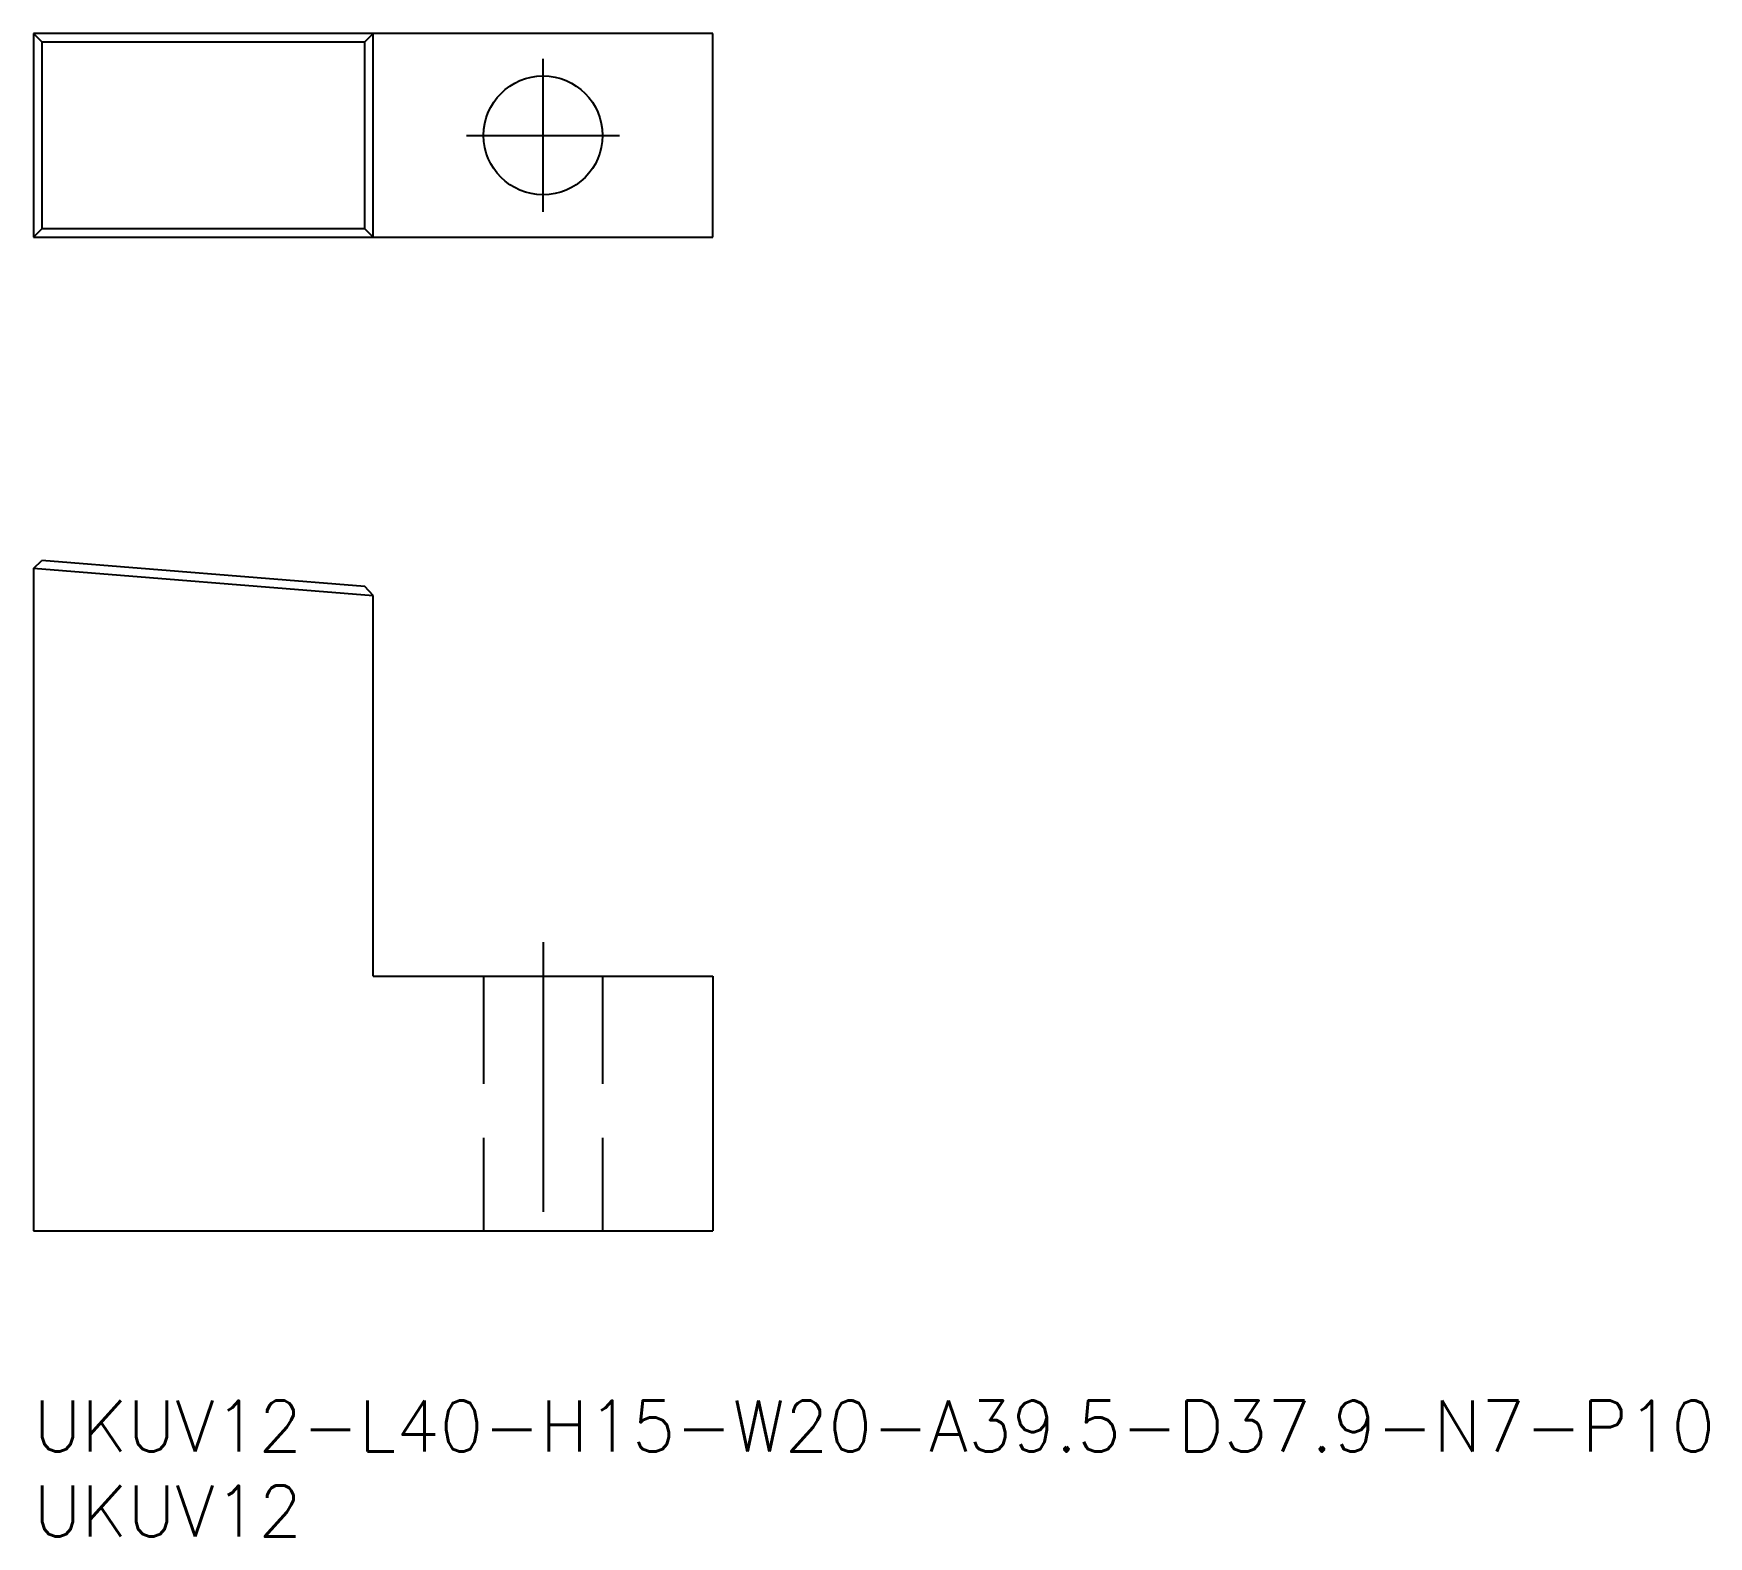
# Model space of a CAD drawing. Extents: x 0 to 98.6, y -8 to 80.5.
import ezdxf

# ---------------------------------------------------------------- set-up
doc = ezdxf.new("R2010")
doc.units = 0
doc.header["$LTSCALE"] = 0.5
doc.linetypes.add('CENTER', pattern=[50.8, 31.75, -6.35, 6.35, -6.35])
doc.linetypes.add('DASHED', pattern=[19.05, 12.7, -6.35])
for name, color, linetype in [('MSM_CENTER', 1, 'CENTER'), ('MSM_CONTINUOUS', 7, 'CONTINUOUS'), ('MSM_DASHED', 4, 'DASHED'), ('MSM_PART_NUMBER', 7, 'CONTINUOUS')]:
    doc.layers.add(name, color=color, linetype=linetype)
doc.styles.get("Standard").update_dxf_attribs({"font": 'txt.shx', "height": 3, "bigfont": 'bigfont.shx'})

# ---------------------------------------------------------------- blocks, each defined once
blk = doc.blocks.new('*U17')
at = {"layer": 'MSM_PART_NUMBER'}
blk.add_text('UKUV12-L40-H15-W20-A39.5-D37.9-N7-P10', height=3, dxfattribs=at).set_placement((0, -3))
blk = doc.blocks.new('*U18')
at = {"layer": 'MSM_PART_NUMBER'}
blk.add_text('UKUV12', height=3, dxfattribs=at).set_placement((0, -8))

msp = doc.modelspace()

# ---------------------------------------------------------------- linework, layer by layer
at = {"layer": 'MSM_CENTER'}
for p, q in [((30, 70), (30, 79)), ((25.5, 74.5), (34.5, 74.5)), ((30, 27), (30, 8))]:
    msp.add_line(p, q, dxfattribs=at)
at = {"layer": 'MSM_CONTINUOUS'}
for p, q in [((40, 80.5), (0, 80.5)), ((0, 80.5), (0, 68.5)), ((0.498, 80), (0, 80.498)), ((0.498, 80), (19.502, 80)), ((0.498, 80), (0.498, 69)), ((20, 80.498), (19.502, 80)), ((19.502, 69), (19.502, 80)), ((20, 68.5), (20, 80.5)), ((40, 68.5), (40, 80.5)), ((0, 68.502), (0.498, 69)), ((0, 68.5), (40, 68.5)), ((19.502, 69), (0.498, 69)), ((20, 68.502), (19.502, 69)), ((0, 49), (0.498, 49.46)), ((19.502, 47.94), (0.498, 49.46)), ((0, 49), (0, 10)), ((20, 47.398), (0, 48.998)), ((20, 47.4), (19.502, 47.94)), ((20, 25), (20, 47.4)), ((20, 25), (40, 25)), ((40, 25), (40, 10)), ((0, 10), (40, 10))]:
    msp.add_line(p, q, dxfattribs=at)
msp.add_circle((30, 74.5), 3.5, dxfattribs=at)
at = {"layer": 'MSM_DASHED'}
for p, q in [((26.5, 25), (26.5, 10)), ((33.5, 25), (33.5, 10))]:
    msp.add_line(p, q, dxfattribs=at)

# ---------------------------------------------------------------- block references
at = {"layer": 'MSM_CONTINUOUS'}
for name in ['*U17', '*U18']:
    msp.add_blockref(name, (0, 0), dxfattribs=at)

doc.saveas('drawing.dxf')
